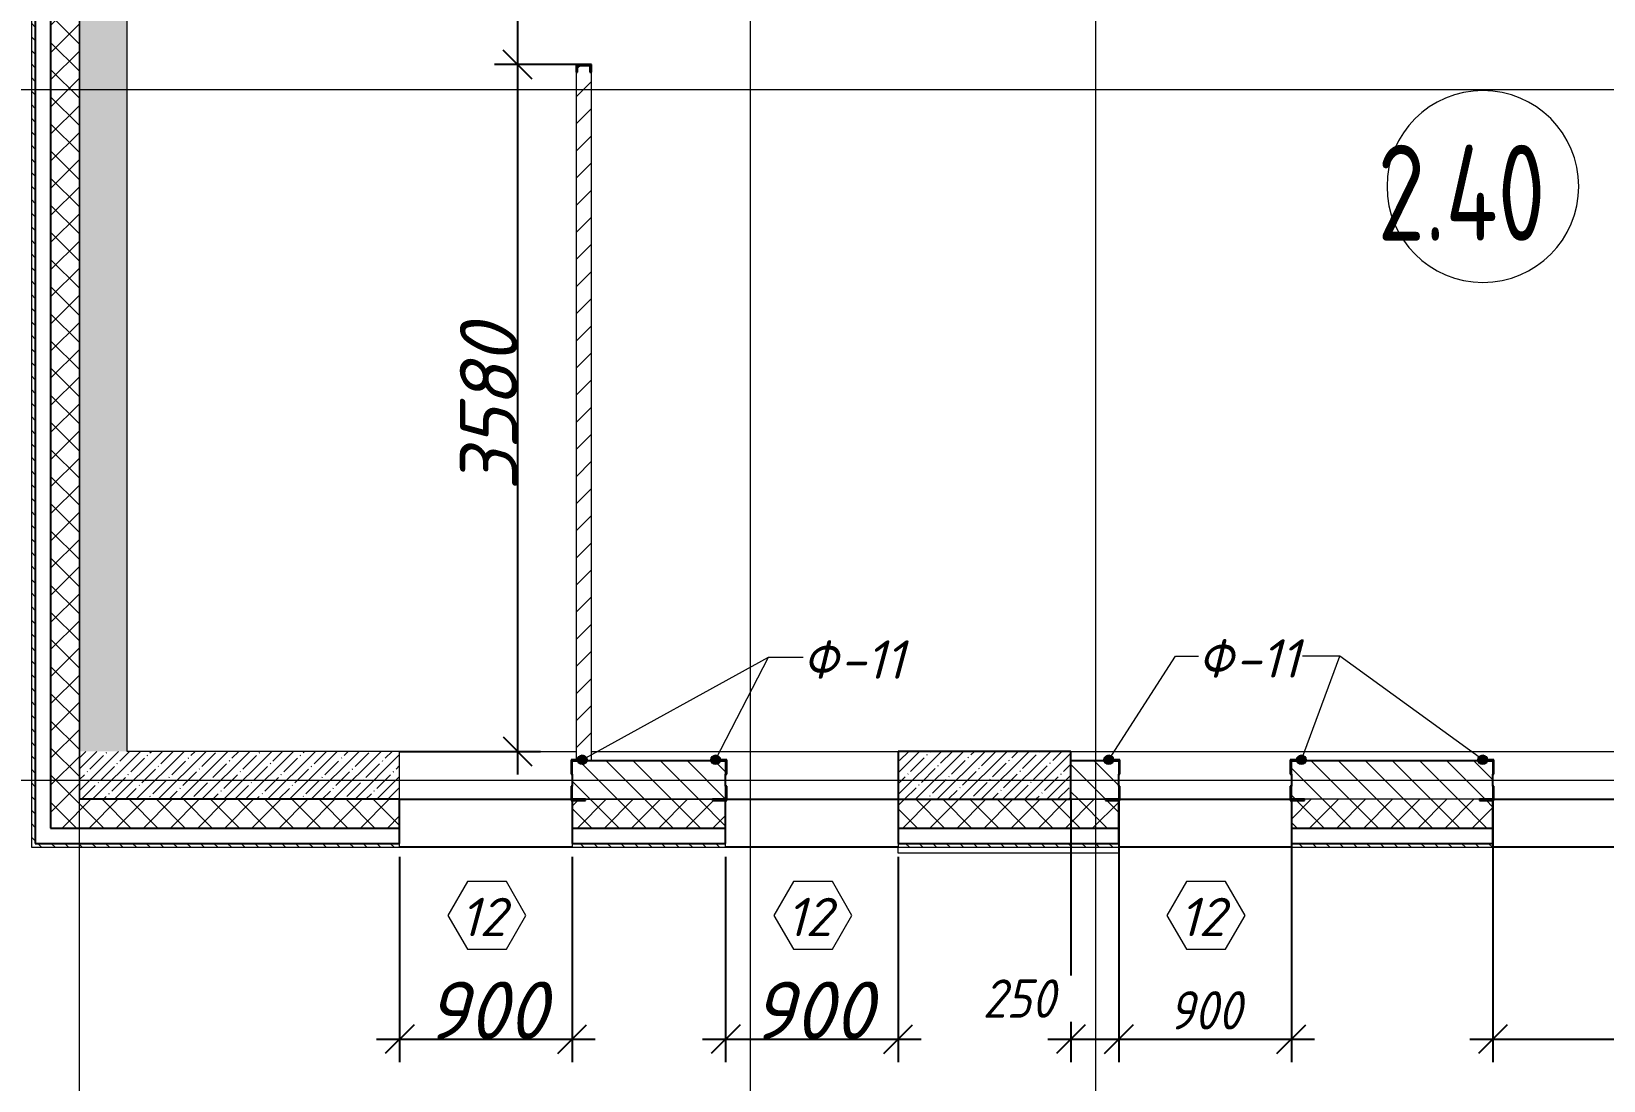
# Model space of a CAD drawing. Header units: millimetres. Extents: x 12986 to 523328, y -9759 to 30092.
# Drawn here: x 328207 to 336405, y -4332 to 1137 of the extents above; entities that cross this region are included whole.
import ezdxf

# ---------------------------------------------------------------- set-up
doc = ezdxf.new("R2010")
doc.units = ezdxf.units.MM
for name, color, linetype, lineweight in [('A-ANNO-DIMS', 7, 'Continuous', 9), ('A-AREA-IDEN', 7, 'Continuous', 9), ('A-GENM-1', 7, 'Continuous', 25), ('A-GENM-IDEN', 7, 'Continuous', 9), ('A-GLAZ-IDEN', 7, 'Continuous', 9), ('A-WALL', 7, 'Continuous', 5), ('A-WALL-1', 7, 'Continuous', 25), ('A-WALL-FNSH-1', 7, 'Continuous', 9), ('A-WALL-PATT-1', 7, 'Continuous', 5), ('A-WALL-PATT-3', 250, 'Continuous', 5), ('I-WALL', 7, 'Continuous', 5), ('S-COLS', 7, 'Continuous', 9), ('S-COLS-1', 7, 'Continuous', 5), ('S-COLS-2', 7, 'Continuous', 25), ('Оси-1', 7, 'Continuous', 20)]:
    doc.layers.add(name, color=color, linetype=linetype, lineweight=lineweight)
for name, color, linetype, lineweight, true_color in [('A-WALL-2', 7, 'Continuous', 13, 0x000000), ('A-WALL-3', 7, 'Continuous', 5, 0x000000), ('A-WALL-4', 7, 'Continuous', 25, 0x000000), ('A-WALL-FNSH-3', 7, 'Continuous', 13, 0x008000), ('A-WALL-PATT-2', 7, 'Continuous', 5, 0xce0000), ('I-WALL-1', 7, 'Continuous', 5, 0x800000)]:
    doc.layers.add(name, color=color, linetype=linetype, lineweight=lineweight, true_color=true_color)
doc.styles.add('ISOCPEUR_I_2', font='isocpeui.ttf', dxfattribs={"height": 300})
doc.styles.add('ISOCPEUR_I_3', font='isocpeui.ttf', dxfattribs={"width": 0.9, "height": 200})
doc.styles.add('СПДС', font='ГОСТ тип А.ttf', dxfattribs={"width": 0.9})
doc.dimstyles.new('ISO-2_0_0_9К_СРЕДНИЙ_2', dxfattribs={"dimscale": 304.8, "dimtxt": 199.196235, "dimasz": 0.492126, "dimexe": 0.393701, "dimexo": 0, "dimgap": 0, "dimtad": 1, "dimdec": 0, "dimzin": 0, "dimdsep": 46, "dimtxsty": 'ISOCPEUR_I_2', "dimblk1": 'OBLIQUE', "dimblk2": 'OBLIQUE', "dimsah": 1, "dimcen": 0.09, "dimdle": 0.393701, "dimazin": 0, "dimtfac": 1, "dimtdec": 4, "dimtix": 1, "dimtmove": 0, "dimatfit": 3, "dimfxl": 1, "dimtvp": 1, "dimtolj": 1, "dimtzin": 0, "dimarcsym": 2})
doc.dimstyles.new('ISO-2_0_0_9К_СРЕДНИЙ_ФОН_1', dxfattribs={"dimscale": 304.8, "dimtxt": 199.196235, "dimasz": 0.492126, "dimexe": 0.393701, "dimexo": 0, "dimgap": 0.164042, "dimtad": 1, "dimdec": 0, "dimdsep": 46, "dimtxsty": 'ISOCPEUR_I_3', "dimblk1": 'OBLIQUE', "dimblk2": 'OBLIQUE', "dimsah": 1, "dimcen": 0.09, "dimdle": 0.393701, "dimazin": 0, "dimtfac": 1, "dimtdec": 4, "dimtix": 1, "dimtmove": 0, "dimatfit": 3, "dimfxl": 1, "dimtvp": 1, "dimtfill": 1, "dimtolj": 1, "dimtzin": 0, "dimarcsym": 2})
doc.dimstyles.new('ISO-2_0_0_9К_СРЕДНИЙ_ФОН_2', dxfattribs={"dimscale": 304.8, "dimtxt": 199.196235, "dimasz": 0.492126, "dimexe": 0.393701, "dimexo": 0, "dimgap": 0.164042, "dimtad": 1, "dimdec": 0, "dimdsep": 46, "dimtxsty": 'ISOCPEUR_I_3', "dimblk1": 'OBLIQUE', "dimblk2": 'OBLIQUE', "dimsah": 1, "dimcen": 0.09, "dimdle": 0.393701, "dimazin": 0, "dimtfac": 1, "dimtdec": 4, "dimtix": 1, "dimtmove": 2, "dimatfit": 3, "dimfxl": 1, "dimtvp": 1, "dimtfill": 1, "dimtolj": 1, "dimtzin": 0, "dimarcsym": 2})
pattern_1 = [(135, (239096.85, -2765.933), (-35.35534, -35.35534), [])]
pattern_2 = [(45, (239096.85, -2765.93), (-70.71068, 70.71068), []), (135, (239096.85, -2765.93), (-70.71068, -70.71068), [])]
pattern_3 = [(45, (239096.85, -2765.93), (-57.024626, 57.024626), []), (45, (239153.876, -2765.93), (-57.024626, 57.024626), [100.806, -20.161, 3.353, -16.808])]

# ---------------------------------------------------------------- blocks, each defined once
blk = doc.blocks.new('Колонна_Несущая_Прямоугольное сечение - 250х900-V26-АР1_1_Кладочный план 2 этажа')
at = {"layer": 'S-COLS-1'}
h = blk.add_hatch(dxfattribs=at)
h.set_pattern_fill('FP_38', color=256, style=0, pattern_type=2)
h.set_pattern_definition([(45, (-94080, -25), (-57.024626, 57.024626), []), (45, (-94022.975, -25), (-57.024626, 57.024626), [100.806, -20.161, 3.353, -16.808])])
h.paths.add_polyline_path([(-450, -125), (450, -125), (450, 125), (-450, 125), (-450, 85.9)], flags=0)
at = {"layer": 'S-COLS-2'}
for p, q in [((450, 125), (-450, 125)), ((-450, 125), (-450, -125)), ((450, -125), (450, 125)), ((-450, -125), (450, -125))]:
    blk.add_line(p, q, dxfattribs=at)
blk = doc.blocks.new('Фахверк_СКБ_Уголок - Ф-11_200х2500 h-28441216-АР1_1_Кладочный план 2 этажа')
at = {"layer": 'A-GENM-1'}
for p, q in [((200, 156), (125, 156)), ((125, 156), (125, 81)), ((131, 81), (131, 150)), ((131, 150), (200, 150)), ((200, 150), (200, 156)), ((125, 81), (131, 81)), ((131, 19), (125, 19)), ((125, 19), (125, -56)), ((131, -50), (131, 19)), ((125, -56), (200, -56)), ((200, -50), (131, -50)), ((200, -56), (200, -50))]:
    blk.add_line(p, q, dxfattribs=at)
blk = doc.blocks.new('Фахверк_СКБ_Швеллер - Ф-23_80х3980 h-28556397-АР1_1_Кладочный план 2 этажа')
at = {"layer": 'A-GENM-1'}
for p, q in [((165, 40), (125, 40)), ((125, 40), (125, -40)), ((129.5, 32.6), (165, 32.6)), ((129.5, -32.6), (129.5, 32.6)), ((165, 32.6), (165, 40)), ((125, -40), (165, -40)), ((165, -32.6), (129.5, -32.6)), ((165, -40), (165, -32.6))]:
    blk.add_line(p, q, dxfattribs=at)
blk = doc.blocks.new('_Oblique')
at = {"color": 0, "linetype": 'ByBlock', "lineweight": -2}
blk.add_line((-0.5, -0.5), (0.5, 0.5), dxfattribs=at)
blk = doc.blocks.new('*D2016')
at = {"layer": 'A-ANNO-DIMS', "color": 0, "lineweight": -2, "transparency": 16777216}
for p, q in [((330741.3, 2534.1), (330741.3, 844.1)), ((331044.8, 2414.1), (330621.3, 2414.1)), ((331044.8, 964.1), (330621.3, 964.1))]:
    blk.add_line(p, q, dxfattribs=at)
at = {"layer": 'Defpoints', "color": 0, "transparency": 16777216}
for p in [(331044.8, 2414.1), (330741.3, 964.1), (331044.8, 964.1)]:
    blk.add_point(p, dxfattribs=at)
at = {"layer": 'A-ANNO-DIMS', "color": 0, "lineweight": -2, "transparency": 16777216, "xscale": 150, "yscale": 150, "zscale": 150}
for p, rotation in [((330741.3, 2414.1), 90), ((330741.3, 964.1), 270)]:
    blk.add_blockref('_Oblique', p, dxfattribs=dict(at, rotation=rotation))
at = {"layer": 'A-ANNO-DIMS', "color": 0, "transparency": 16777216, "insert": (330591.3, 1689.1), "char_height": 300, "width": 579.201, "attachment_point": 5, "rotation": 90, "style": 'ISOCPEUR_I_2'}
blk.add_mtext('\\A1;1450', dxfattribs=at)
blk = doc.blocks.new('*D2017')
at = {"layer": 'A-ANNO-DIMS', "color": 0, "lineweight": -2, "transparency": 16777216}
for p, q in [((330741.3, 1084.1), (330741.3, -2735.9)), ((331044.8, 964.1), (330621.3, 964.1)), ((330126.9, -2615.9), (330861.3, -2615.9))]:
    blk.add_line(p, q, dxfattribs=at)
at = {"layer": 'Defpoints', "color": 0, "transparency": 16777216}
for p in [(331044.8, 964.1), (330126.9, -2615.9), (330741.3, -2615.9)]:
    blk.add_point(p, dxfattribs=at)
at = {"layer": 'A-ANNO-DIMS', "color": 0, "lineweight": -2, "transparency": 16777216, "xscale": 150, "yscale": 150, "zscale": 150}
for p, rotation in [((330741.3, 964.1), 90), ((330741.3, -2615.9), 270)]:
    blk.add_blockref('_Oblique', p, dxfattribs=dict(at, rotation=rotation))
at = {"layer": 'A-ANNO-DIMS', "color": 0, "transparency": 16777216, "insert": (330591.3, -825.9), "char_height": 300, "width": 606.782, "attachment_point": 5, "rotation": 90, "style": 'ISOCPEUR_I_2'}
blk.add_mtext('\\A1;3580', dxfattribs=at)
blk = doc.blocks.new('*D2305')
at = {"layer": 'A-ANNO-DIMS', "color": 0, "lineweight": -2, "transparency": 16777216}
for p, q in [((330126.9, -3165.9), (330126.9, -4235.9)), ((331026.9, -3165.9), (331026.9, -4235.9)), ((330006.9, -4115.9), (331146.9, -4115.9))]:
    blk.add_line(p, q, dxfattribs=at)
at = {"layer": 'Defpoints', "color": 0, "transparency": 16777216}
for p in [(330126.9, -3165.9), (331026.9, -3165.9), (331026.9, -4115.9)]:
    blk.add_point(p, dxfattribs=at)
at = {"layer": 'A-ANNO-DIMS', "color": 0, "lineweight": -2, "transparency": 16777216, "xscale": 150, "yscale": 150, "zscale": 150, "rotation": 180}
blk.add_blockref('_Oblique', (330126.9, -4115.9), dxfattribs=at)
at = {"layer": 'A-ANNO-DIMS', "color": 0, "lineweight": -2, "transparency": 16777216, "xscale": 150, "yscale": 150, "zscale": 150}
blk.add_blockref('_Oblique', (331026.9, -4115.9), dxfattribs=at)
at = {"layer": 'A-ANNO-DIMS', "color": 0, "transparency": 16777216, "insert": (330576.9, -3965.9), "char_height": 300, "width": 455.087, "attachment_point": 5, "style": 'ISOCPEUR_I_2'}
blk.add_mtext('\\A1;900', dxfattribs=at)
blk = doc.blocks.new('*D2306')
at = {"layer": 'A-ANNO-DIMS', "color": 0, "lineweight": -2, "transparency": 16777216}
for p, q in [((331826.9, -3165.9), (331826.9, -4235.9)), ((332726.9, -3165.9), (332726.9, -4235.9)), ((331706.9, -4115.9), (332846.9, -4115.9))]:
    blk.add_line(p, q, dxfattribs=at)
at = {"layer": 'Defpoints', "color": 0, "transparency": 16777216}
for p in [(331826.9, -3165.9), (332726.9, -3165.9), (332726.9, -4115.9)]:
    blk.add_point(p, dxfattribs=at)
at = {"layer": 'A-ANNO-DIMS', "color": 0, "lineweight": -2, "transparency": 16777216, "xscale": 150, "yscale": 150, "zscale": 150, "rotation": 180}
blk.add_blockref('_Oblique', (331826.9, -4115.9), dxfattribs=at)
at = {"layer": 'A-ANNO-DIMS', "color": 0, "lineweight": -2, "transparency": 16777216, "xscale": 150, "yscale": 150, "zscale": 150}
blk.add_blockref('_Oblique', (332726.9, -4115.9), dxfattribs=at)
at = {"layer": 'A-ANNO-DIMS', "color": 0, "transparency": 16777216, "insert": (332276.9, -3965.9), "char_height": 300, "width": 455.087, "attachment_point": 5, "style": 'ISOCPEUR_I_2'}
blk.add_mtext('\\A1;900', dxfattribs=at)
blk = doc.blocks.new('*D2307')
at = {"layer": 'A-ANNO-DIMS', "color": 0, "lineweight": -2, "transparency": 16777216}
for p, q in [((333626.9, -2865.9), (333626.9, -4235.9)), ((333876.9, -2865.9), (333876.9, -4235.9)), ((333506.9, -4115.9), (333996.9, -4115.9))]:
    blk.add_line(p, q, dxfattribs=at)
at = {"layer": 'Defpoints', "color": 0, "transparency": 16777216}
for p in [(333626.9, -2865.9), (333876.9, -2865.9), (333876.9, -4115.9)]:
    blk.add_point(p, dxfattribs=at)
at = {"layer": 'A-ANNO-DIMS', "color": 0, "lineweight": -2, "transparency": 16777216, "xscale": 150, "yscale": 150, "zscale": 150}
blk.add_blockref('_Oblique', (333876.9, -4115.9), dxfattribs=at)
at = {"layer": 'A-ANNO-DIMS', "color": 0, "transparency": 16777216, "insert": (333167, -3804.6), "char_height": 200, "width": 455.087, "attachment_point": 1, "line_spacing_factor": 1.149209, "style": 'ISOCPEUR_I_3', "bg_fill": 3, "box_fill_scale": 1.1, "bg_fill_color": 256, "bg_fill_true_color": 13158600, "bg_fill_transparency": 0}
blk.add_mtext('\\A1;250', dxfattribs=at)
at = {"layer": 'A-ANNO-DIMS', "color": 0, "lineweight": -2, "transparency": 16777216, "xscale": 150, "yscale": 150, "zscale": 150, "rotation": 180}
blk.add_blockref('_Oblique', (333626.9, -4115.9), dxfattribs=at)
blk = doc.blocks.new('*D2308')
at = {"layer": 'A-ANNO-DIMS', "color": 0, "lineweight": -2, "transparency": 16777216}
for p, q in [((333876.9, -2865.9), (333876.9, -4235.9)), ((334776.9, -2865.9), (334776.9, -4235.9)), ((333756.9, -4115.9), (334896.9, -4115.9))]:
    blk.add_line(p, q, dxfattribs=at)
at = {"layer": 'Defpoints', "color": 0, "transparency": 16777216}
for p in [(333876.9, -2865.9), (334776.9, -2865.9), (334776.9, -4115.9)]:
    blk.add_point(p, dxfattribs=at)
at = {"layer": 'A-ANNO-DIMS', "color": 0, "lineweight": -2, "transparency": 16777216, "xscale": 150, "yscale": 150, "zscale": 150, "rotation": 180}
blk.add_blockref('_Oblique', (333876.9, -4115.9), dxfattribs=at)
at = {"layer": 'A-ANNO-DIMS', "color": 0, "lineweight": -2, "transparency": 16777216, "xscale": 150, "yscale": 150, "zscale": 150}
blk.add_blockref('_Oblique', (334776.9, -4115.9), dxfattribs=at)
at = {"layer": 'A-ANNO-DIMS', "color": 0, "transparency": 16777216, "insert": (334326.9, -3965.9), "char_height": 200, "width": 455.087, "attachment_point": 5, "style": 'ISOCPEUR_I_3', "bg_fill": 3, "box_fill_scale": 1.1, "bg_fill_color": 256, "bg_fill_true_color": 13158600, "bg_fill_transparency": 0}
blk.add_mtext('\\A1;900', dxfattribs=at)
blk = doc.blocks.new('*D2309')
at = {"layer": 'A-ANNO-DIMS', "color": 0, "lineweight": -2, "transparency": 16777216}
for p, q in [((335826.9, -2865.9), (335826.9, -4235.9)), ((338126.9, -2865.9), (338126.9, -4235.9)), ((335706.9, -4115.9), (338246.9, -4115.9))]:
    blk.add_line(p, q, dxfattribs=at)
at = {"layer": 'Defpoints', "color": 0, "transparency": 16777216}
for p in [(335826.9, -2865.9), (338126.9, -2865.9), (338126.9, -4115.9)]:
    blk.add_point(p, dxfattribs=at)
at = {"layer": 'A-ANNO-DIMS', "color": 0, "lineweight": -2, "transparency": 16777216, "xscale": 150, "yscale": 150, "zscale": 150, "rotation": 180}
blk.add_blockref('_Oblique', (335826.9, -4115.9), dxfattribs=at)
at = {"layer": 'A-ANNO-DIMS', "color": 0, "lineweight": -2, "transparency": 16777216, "xscale": 150, "yscale": 150, "zscale": 150}
blk.add_blockref('_Oblique', (338126.9, -4115.9), dxfattribs=at)
at = {"layer": 'A-ANNO-DIMS', "color": 0, "transparency": 16777216, "insert": (336976.9, -3965.9), "char_height": 300, "width": 606.782, "attachment_point": 5, "style": 'ISOCPEUR_I_2'}
blk.add_mtext('\\A1;2300', dxfattribs=at)
blk = doc.blocks.new('AAR_СКБ_Марка_Окна_Перемычка и проем - Марка проема-25443838-АР1_1_Кладочный план 2 этажа')
at = {"layer": 'A-GLAZ-IDEN'}
for p, q in [((-0.968, -0.984), (-1.986, -2.747)), ((1.067, -0.984), (-0.968, -0.984)), ((2.085, -2.747), (1.067, -0.984)), ((-1.986, -2.747), (-0.968, -4.509)), ((1.067, -4.509), (2.085, -2.747)), ((-0.968, -4.509), (1.067, -4.509))]:
    blk.add_line(p, q, dxfattribs=at)
blk = doc.blocks.new('Марка_Помещения - Номер-25198446-Объем проектирования 2 этажа')
at = {"layer": 'A-AREA-IDEN'}
for start, end in [(360, 180), (180, 360)]:
    blk.add_arc((0, 0), 2.5, start, end, dxfattribs=at)

msp = doc.modelspace()

# ---------------------------------------------------------------- hatches: boundary and pattern name
at = {"layer": 'A-GENM-IDEN'}
h = msp.add_hatch(color=256, dxfattribs=at)
edge = h.paths.add_edge_path(flags=0)
edge.add_arc((331079.18416, -2659.93269), 25, 0, 360)
h = msp.add_hatch(color=256, dxfattribs=at)
edge = h.paths.add_edge_path(flags=0)
edge.add_arc((331774.51753, -2659.93269), 25, 0, 360)
h = msp.add_hatch(color=256, dxfattribs=at)
edge = h.paths.add_edge_path(flags=0)
edge.add_arc((333824.51751, -2659.93269), 25, 0, 360)
h = msp.add_hatch(color=256, dxfattribs=at)
edge = h.paths.add_edge_path(flags=0)
edge.add_arc((334829.18415, -2659.93269), 25, 0, 360)
h = msp.add_hatch(color=256, dxfattribs=at)
edge = h.paths.add_edge_path(flags=0)
edge.add_arc((335774.51751, -2659.93269), 25, 0, 360)
at = {"layer": 'A-WALL-PATT-1'}
h = msp.add_hatch(dxfattribs=at)
h.set_pattern_fill('FP_11', color=256, style=0, pattern_type=2)
h.set_pattern_definition(pattern_2)
h.paths.add_polyline_path([(328456.85081, -2865.93269), (328456.85081, 7614.06731), (328306.85081, 7614.06731), (328306.85081, -2865.93269)], flags=0)
h = msp.add_hatch(dxfattribs=at)
h.set_pattern_fill('FP_23', color=256, style=0, pattern_type=2)
h.set_pattern_definition(pattern_1)
h.paths.add_polyline_path([(328206.85081, -3095.93269), (328226.85081, -3095.93269), (328226.85081, 7404.06731), (328206.85081, 7404.06731), (328206.85081, -3015.93269)], flags=0)
h = msp.add_hatch(dxfattribs=at)
h.set_pattern_fill('FP_7', color=256, style=0, pattern_type=2)
h.set_pattern_definition(pattern_3)
h.paths.add_polyline_path([(328706.85081, -2615.9327), (328706.85081, 4934.06725), (328456.85081, 4934.06725), (328456.85081, -2615.9327)], flags=0)
h = msp.add_hatch(dxfattribs=at)
h.set_pattern_fill('FP_7', color=256, style=0, pattern_type=2)
h.set_pattern_definition(pattern_3)
h.paths.add_polyline_path([(329400.91331, -2865.9327), (330126.85086, -2865.9327), (330126.85086, -2615.9327), (328456.85081, -2615.9327), (328456.85081, -2865.9327)], flags=0)
h = msp.add_hatch(dxfattribs=at)
h.set_pattern_fill('FP_11', color=256, style=0, pattern_type=2)
h.set_pattern_definition(pattern_2)
h.paths.add_polyline_path([(363110.75706, -3015.93269), (364176.85081, -3015.93269), (364176.85081, -2865.93269), (362826.85085, -2865.93269), (362826.85085, -3015.93269)], flags=0)
h.paths.add_polyline_path([(354713.80738, -3015.93269), (354726.85083, -3015.93269), (354726.32912, -2871.93269), (354657.85086, -2871.93269), (354657.85086, -2865.93269), (353745.85081, -2865.93269), (353745.85081, -2871.93269), (353676.85081, -2871.93269), (353676.85081, -3015.93269), (354657.85086, -3015.93269)], flags=0)
h.paths.add_polyline_path([(358357.85084, -3015.93269), (358426.85081, -3015.93269), (358426.3291, -2871.93269), (358357.85084, -2871.93269), (358357.85084, -2865.93269), (357026.85083, -2865.93269), (357026.85083, -3015.93269)], flags=0)
h.paths.add_polyline_path([(359326.85081, -3015.93269), (360226.85084, -3015.93269), (360226.85084, -2865.93269), (359326.85081, -2865.93269)], flags=0)
h.paths.add_polyline_path([(361126.85084, -3015.93269), (361926.85085, -3015.93269), (361926.32914, -2871.93269), (361857.85088, -2871.93269), (361857.85088, -2865.93269), (361195.85084, -2865.93269), (361195.85084, -2871.93269), (361126.85084, -2871.93269)], flags=0)
h.paths.add_polyline_path([(347126.85081, -3015.93269), (347126.85081, -2865.93269), (346226.85081, -2865.93269), (346226.85081, -3015.93269)], flags=0)
h.paths.add_polyline_path([(342876.85078, -3015.93269), (343926.85081, -3015.93269), (343926.3291, -2871.93269), (343857.85084, -2871.93269), (343857.85084, -2865.93269), (342945.85078, -2865.93269), (342945.85078, -2871.93269), (342876.85078, -2871.93269)], flags=0)
h.paths.add_polyline_path([(349257.85078, -3015.93269), (349326.85075, -3015.93269), (349326.32904, -2871.93269), (349257.85078, -2871.93269), (349257.85078, -2865.93269), (348095.85081, -2865.93269), (348095.85081, -2871.93269), (348026.85081, -2871.93269), (348026.85081, -3015.93269), (348095.85081, -3015.93269)], flags=0)
h.paths.add_polyline_path([(341976.85078, -3015.93269), (341976.32907, -2871.93269), (341907.85081, -2871.93269), (341907.85081, -2865.9327), (339995.85085, -2865.9327), (339995.85085, -2871.93269), (339926.85085, -2871.93269), (339926.85085, -3015.93269), (341659.03831, -3015.93269)], flags=0)
h.paths.add_polyline_path([(351626.85075, -3015.93269), (352776.85081, -3015.93269), (352776.3291, -2871.93269), (352707.85084, -2871.93269), (352707.85084, -2865.93269), (351626.85075, -2865.93269)], flags=0)
h.paths.add_polyline_path([(339026.85081, -3015.93269), (339026.85081, -2865.93269), (338126.85081, -2865.9327), (338126.85081, -3015.93269), (338594.50706, -3015.93269)], flags=0)
h.paths.add_polyline_path([(328306.85081, -3015.93269), (330126.85083, -3015.93269), (330126.85083, -2865.93269), (328306.85081, -2865.93269)], flags=0)
h.paths.add_polyline_path([(331826.85083, -3015.93269), (331826.32912, -2871.93269), (331757.85086, -2871.93269), (331757.85086, -2865.93269), (331095.85083, -2865.93269), (331095.85083, -2871.93269), (331026.85083, -2871.93269), (331026.85083, -3015.93269), (331095.85083, -3015.93269)], flags=0)
h.paths.add_polyline_path([(335826.85081, -3015.93269), (335826.3291, -2871.93269), (335757.85084, -2871.93269), (335757.85084, -2865.93269), (334845.85081, -2865.93269), (334845.85081, -2871.93269), (334776.85081, -2871.93269), (334776.85081, -3015.93269), (335813.80736, -3015.93269)], flags=0)
h.paths.add_polyline_path([(332726.85083, -3015.93269), (333876.85081, -3015.93269), (333876.3291, -2871.93269), (333807.85084, -2871.93269), (333807.85084, -2865.93269), (332726.85087, -2865.9327)], flags=0)
h = msp.add_hatch(dxfattribs=at)
h.set_pattern_fill('FP_23', color=256, style=0, pattern_type=2)
h.set_pattern_definition(pattern_1)
h.paths.add_polyline_path([(364406.85081, -3115.93269), (364406.85081, -3095.93269), (362826.85085, -3095.93269), (362826.85085, -3115.93269), (364326.85081, -3115.93269)], flags=0)
h.paths.add_polyline_path([(352776.85081, -3115.93269), (352776.85081, -3095.93269), (351626.85075, -3095.93269), (351626.85075, -3115.93269), (352384.89769, -3115.93269)], flags=0)
h.paths.add_polyline_path([(353676.85081, -3115.93269), (354726.85083, -3115.93269), (354726.85083, -3095.93269), (353676.85081, -3095.93269)], flags=0)
h.paths.add_polyline_path([(357026.85083, -3115.93269), (358426.85081, -3115.93269), (358426.85081, -3095.93269), (357026.85083, -3095.93269)], flags=0)
h.paths.add_polyline_path([(361578.49144, -3115.93269), (361926.85085, -3115.93269), (361926.85085, -3095.93269), (361126.85084, -3095.93269), (361126.85084, -3115.93269)], flags=0)
h.paths.add_polyline_path([(359326.85081, -3115.93269), (360226.85084, -3115.93269), (360226.85084, -3095.93269), (359326.85081, -3095.93269)], flags=0)
h.paths.add_polyline_path([(339926.85085, -3115.93269), (341976.85078, -3115.93269), (341976.85078, -3095.93269), (339926.85085, -3095.93269)], flags=0)
h.paths.add_polyline_path([(339026.85085, -3115.93269), (339026.85085, -3095.93269), (338126.85081, -3095.93269), (338126.85081, -3115.93269), (338594.50706, -3115.93269)], flags=0)
h.paths.add_polyline_path([(335826.85081, -3115.93269), (335826.85081, -3095.93269), (334776.85081, -3095.93269), (334776.85081, -3115.93269), (335529.97581, -3115.93269)], flags=0)
h.paths.add_polyline_path([(332726.85083, -3115.93269), (333876.85081, -3115.93269), (333876.85081, -3095.93269), (332726.85083, -3095.93269)], flags=0)
h.paths.add_polyline_path([(342876.85078, -3115.93269), (343926.85081, -3115.93269), (343926.85081, -3095.93269), (342876.85078, -3095.93269)], flags=0)
h.paths.add_polyline_path([(331026.85083, -3115.93269), (331826.85083, -3115.93269), (331826.85083, -3095.93269), (331026.85083, -3095.93269)], flags=0)
h.paths.add_polyline_path([(330126.85083, -3115.93269), (330126.85083, -3095.93269), (328206.85081, -3095.93269), (328206.85081, -3115.93269), (329400.91331, -3115.93269)], flags=0)
h.paths.add_polyline_path([(347126.85081, -3115.93269), (347126.85081, -3095.93269), (346226.85081, -3095.93269), (346226.85081, -3115.93269)], flags=0)
h.paths.add_polyline_path([(348026.85081, -3115.93269), (349326.85075, -3115.93269), (349326.85075, -3095.93269), (348026.85081, -3095.93269)], flags=0)
at = {"layer": 'A-WALL-PATT-2'}
h = msp.add_hatch(dxfattribs=at)
h.set_pattern_fill('FP_22', color=256, style=0, pattern_type=2)
h.set_pattern_definition([(135, (239096.85, -2765.93), (-70.71068, -70.71068), [])])
h.paths.add_polyline_path([(361926.85085, -2865.93269), (361926.85085, -2665.93269), (361126.85084, -2665.93269), (361126.85084, -2865.93269), (361857.85088, -2865.93269)], flags=0)
h.paths.add_polyline_path([(354657.85086, -2865.93269), (354726.85083, -2865.93269), (354726.85083, -2665.93269), (353676.85081, -2665.93269), (353676.85081, -2865.93269), (353917.16331, -2865.93269)], flags=0)
h.paths.add_polyline_path([(343926.85081, -2865.93269), (343926.85081, -2665.93269), (342876.85078, -2665.93269), (342876.85078, -2865.93269), (343857.85084, -2865.93269)], flags=0)
h.paths.add_polyline_path([(349126.85078, -2865.93269), (349326.85075, -2865.93269), (349326.85075, -2665.93269), (348026.85081, -2665.93269), (348026.85081, -2865.93269), (348095.85081, -2865.93269)], flags=0)
h.paths.add_polyline_path([(358426.85081, -2865.93269), (358426.85081, -2665.93272), (357926.85086, -2665.93269), (357926.85086, -2865.93269), (358357.85084, -2865.93269)], flags=0)
h.paths.add_polyline_path([(352707.85084, -2865.93269), (352776.85081, -2865.93269), (352776.85081, -2665.93269), (352526.85079, -2665.93269), (352526.85079, -2865.93269)], flags=0)
h.paths.add_polyline_path([(333626.85083, -2865.93269), (333876.85081, -2865.93269), (333876.85081, -2665.93269), (333626.85083, -2665.93269), (333626.85083, -2822.45443)], flags=0)
h.paths.add_polyline_path([(331026.85083, -2865.93269), (331826.85083, -2865.93269), (331826.85083, -2665.93269), (331026.85083, -2665.93269), (331026.85083, -2796.93269)], flags=0)
h.paths.add_polyline_path([(334776.85081, -2865.93269), (335826.85081, -2865.93269), (335826.85081, -2665.93269), (334776.85081, -2665.93269), (334776.85081, -2796.93269)], flags=0)
h.paths.add_polyline_path([(340126.85085, -2865.93269), (340826.85086, -2865.93269), (340826.85086, -2665.93269), (339926.85085, -2665.93269), (339926.85085, -2865.93269), (339995.85085, -2865.93269)], flags=0)
h.paths.add_polyline_path([(341726.85086, -2865.93269), (341976.85078, -2865.93269), (341976.85078, -2665.93272), (341726.85086, -2665.93269)], flags=0)
at = {"layer": 'A-WALL-PATT-3'}
h = msp.add_hatch(dxfattribs=at)
h.set_pattern_fill('FP_24', color=256, style=0, pattern_type=2)
h.set_pattern_definition([(45, (239096.85, -2765.93), (-70.71068, 70.71068), [])])
h.paths.add_polyline_path([(331126.85081, -2665.93269), (331126.85081, 924.06732), (331119.45081, 924.06732), (331119.45081, 959.56732), (331054.25081, 959.56732), (331054.25081, 924.06732), (331046.85081, 924.06732), (331046.85081, -2659.93269), (331095.85083, -2659.93269), (331095.85083, -2665.93269)], flags=0)
h.paths.add_polyline_path([(331119.45081, 2418.56732), (331119.45081, 2454.06732), (331126.85081, 2454.06732), (331126.85081, 6634.06731), (331046.85081, 6634.06731), (331046.85081, 2454.06732), (331054.25081, 2454.06732), (331054.25081, 2418.56732)], flags=0)

# ---------------------------------------------------------------- linework, layer by layer
at = {"layer": 'A-GENM-IDEN'}
for p, q in [((331079.18416, -2659.93269), (332050.70712, -2125.18118)), ((331774.51753, -2659.93269), (332050.70712, -2125.18118)), ((332050.70712, -2125.18118), (332231.12944, -2125.18118)), ((332050.70712, -2125.18118), (332231.12944, -2125.18118)), ((333824.51751, -2659.93269), (334172.22727, -2119.48795)), ((334172.22727, -2119.48795), (334292.20762, -2119.48795)), ((334829.18415, -2659.93269), (335028.93747, -2119.48795)), ((335028.93747, -2119.48795), (334834.4421, -2119.48795)), ((335028.93747, -2119.48795), (334834.4421, -2119.48795)), ((335774.51751, -2659.93269), (335028.93747, -2119.48795))]:
    msp.add_line(p, q, dxfattribs=at)
for centre in [(331079.18416, -2659.93269), (331774.51753, -2659.93269), (333824.51751, -2659.93269), (334829.18415, -2659.93269), (335774.51751, -2659.93269)]:
    msp.add_circle(centre, 25, dxfattribs=at)
at = {"layer": 'A-WALL'}
for p, q in [((331757.85086, -2865.93269), (331095.85083, -2865.93269)), ((333807.85084, -2865.93269), (333626.85083, -2865.93269)), ((335757.85084, -2865.93269), (334845.85081, -2865.93269))]:
    msp.add_line(p, q, dxfattribs=at)
at = {"layer": 'A-WALL-1'}
for p, q in [((331757.85086, -2665.93269), (331095.85083, -2665.93269)), ((333807.85084, -2665.93269), (333626.85083, -2665.93269)), ((335757.85084, -2665.93269), (334845.85081, -2665.93269)), ((331026.85083, -2734.93269), (331026.85083, -2796.93269)), ((331826.85083, -2796.93269), (331826.85083, -2734.93269)), ((333876.85081, -2796.93269), (333876.85081, -2734.93269)), ((334776.85081, -2734.93269), (334776.85081, -2796.93269)), ((335826.85081, -2796.93269), (335826.85081, -2734.93269))]:
    msp.add_line(p, q, dxfattribs=at)
at = {"layer": 'A-WALL-2'}
for p, q in [((331095.85083, -2865.93269), (331757.85086, -2865.93269)), ((333626.85083, -2865.93269), (333807.85084, -2865.93269))]:
    msp.add_line(p, q, dxfattribs=at)
at = {"layer": 'A-WALL-3'}
for p, q in [((328456.85081, 7834.06731), (328456.85081, -2865.9327)), ((328706.85081, -2615.9327), (328706.85081, 6634.06731)), ((330126.85086, -2615.9327), (328706.85081, -2615.9327)), ((330126.85086, -2865.9327), (330126.85086, -2615.9327)), ((328456.85081, -2865.9327), (330126.85086, -2865.9327))]:
    msp.add_line(p, q, dxfattribs=at)
at = {"layer": 'A-WALL-4'}
for p, q in [((328306.85081, 7484.06731), (328306.85081, -3015.93269)), ((328226.85081, 7404.06731), (328226.85081, -3095.93269)), ((330126.85083, -2865.93269), (328456.85081, -2865.93269)), ((330126.85083, -3095.93269), (330126.85083, -2865.93269)), ((330126.85086, -2865.93269), (331020.85083, -2865.93269)), ((331832.85086, -2865.93269), (332726.85083, -2865.93269)), ((332726.85083, -2865.9327), (332726.85083, -3095.93269)), ((333882.85084, -2865.93269), (334770.85081, -2865.93269)), ((335832.85084, -2865.93269), (338126.85081, -2865.93269)), ((331026.85083, -2871.93269), (331026.85083, -3095.93269)), ((331826.85083, -3095.93269), (331826.85083, -2871.93269)), ((333876.85081, -3095.93269), (333876.85081, -2871.93269)), ((334776.85081, -2871.93269), (334776.85081, -3095.93269)), ((335826.85081, -3095.93269), (335826.85081, -2871.93269)), ((328306.85081, -3015.93269), (330126.85083, -3015.93269)), ((331026.85083, -3015.93269), (331826.85083, -3015.93269)), ((332726.85083, -3015.93269), (333876.85081, -3015.93269)), ((334776.85081, -3015.93269), (335826.85081, -3015.93269)), ((328226.85081, -3095.93269), (330126.85083, -3095.93269)), ((331026.85083, -3095.93269), (331826.85083, -3095.93269)), ((332726.85083, -3095.93269), (333876.85081, -3095.93269)), ((334776.85081, -3095.93269), (335826.85081, -3095.93269)), ((331026.85083, -3115.93269), (330126.85083, -3115.93269)), ((332726.85083, -3115.93269), (331826.85083, -3115.93269)), ((334776.85081, -3115.93269), (333876.85081, -3115.93269)), ((338126.85081, -3115.93269), (335826.85081, -3115.93269))]:
    msp.add_line(p, q, dxfattribs=at)
at = {"layer": 'A-WALL-FNSH-1'}
for p, q in [((328206.85081, 7628.06731), (328206.85081, -3115.93269)), ((330126.85083, -3115.93269), (330126.85083, -3095.93269)), ((331026.85083, -3095.93269), (331026.85083, -3115.93269)), ((331826.85083, -3115.93269), (331826.85083, -3095.93269)), ((332726.85083, -3095.93269), (332726.85083, -3115.93269)), ((333876.85081, -3115.93269), (333876.85081, -3095.93269)), ((334776.85081, -3095.93269), (334776.85081, -3115.93269)), ((335826.85081, -3115.93269), (335826.85081, -3095.93269)), ((328206.85081, -3115.93269), (330126.85083, -3115.93269)), ((331026.85083, -3115.93269), (331826.85083, -3115.93269)), ((332726.85083, -3115.93269), (333876.85081, -3115.93269)), ((334776.85081, -3115.93269), (335826.85081, -3115.93269))]:
    msp.add_line(p, q, dxfattribs=at)
at = {"layer": 'A-WALL-FNSH-3'}
for p, q in [((331046.85081, 924.06732), (331046.85081, -2659.93269)), ((331126.85081, -2665.93269), (331126.85081, 924.06732))]:
    msp.add_line(p, q, dxfattribs=at)
at = {"layer": 'I-WALL'}
for p, q in [((330126.85086, -2615.93269), (331046.85081, -2615.93269)), ((331126.85081, -2615.93269), (332726.85083, -2615.93269)), ((333626.85083, -2615.93269), (338126.85081, -2615.93269)), ((332726.85083, -2865.93269), (332726.85083, -2865.93269))]:
    msp.add_line(p, q, dxfattribs=at)
at = {"layer": 'I-WALL-1'}
for p, q in [((332726.85083, -3145.93269), (332726.85083, -3115.93269)), ((333876.85081, -3145.93269), (332726.85083, -3145.93269)), ((333876.85081, -3145.93269), (333876.85081, -3115.93269))]:
    msp.add_line(p, q, dxfattribs=at)
at = {"layer": 'Оси-1'}
for p, q in [((328456.85078, -6915.9327), (328456.85078, 25871.01046)), ((331956.85078, -6915.9327), (331956.85078, 25871.01046)), ((333756.85078, -6915.9327), (333756.85078, 25871.01046)), ((234936.85079, 834.0673), (365048.47884, 834.0673)), ((234936.85079, -2765.9327), (365048.47884, -2765.9327))]:
    msp.add_line(p, q, dxfattribs=at)

# ---------------------------------------------------------------- block references
at = {"layer": 'A-AREA-IDEN', "xscale": 199.9999999999999, "yscale": 199.9999999999999, "zscale": 199.9999999999999}
msp.add_blockref('Марка_Помещения - Номер-25198446-Объем проектирования 2 этажа', (335775.59042, 328.59684), dxfattribs=at)
at = {"layer": 'A-GENM-1'}
for name, p, rotation in [('Фахверк_СКБ_Швеллер - Ф-23_80х3980 h-28556397-АР1_1_Кладочный план 2 этажа', (331086.85081, 1089.06732), 269.9999999999999), ('Фахверк_СКБ_Уголок - Ф-11_200х2500 h-28441216-АР1_1_Кладочный план 2 этажа', (331957.85086, -2715.93269), 180), ('Фахверк_СКБ_Уголок - Ф-11_200х2500 h-28441216-АР1_1_Кладочный план 2 этажа', (334007.85084, -2715.93269), 180), ('Фахверк_СКБ_Уголок - Ф-11_200х2500 h-28441216-АР1_1_Кладочный план 2 этажа', (335957.85084, -2715.93269), 180)]:
    msp.add_blockref(name, p, dxfattribs=dict(at, rotation=rotation))
for p in [(330895.85083, -2815.93269), (334645.85081, -2815.93269)]:
    msp.add_blockref('Фахверк_СКБ_Уголок - Ф-11_200х2500 h-28441216-АР1_1_Кладочный план 2 этажа', p, dxfattribs=at)
at = {"layer": 'A-GLAZ-IDEN', "xscale": 99.99999999999993, "yscale": 99.99999999999993, "zscale": 99.99999999999993}
for p in [(330576.85083, -3196.6059), (332276.85083, -3196.6059)]:
    msp.add_blockref('AAR_СКБ_Марка_Окна_Перемычка и проем - Марка проема-25443838-АР1_1_Кладочный план 2 этажа', p, dxfattribs=at)
at = {"layer": 'S-COLS'}
msp.add_blockref('Колонна_Несущая_Прямоугольное сечение - 250х900-V26-АР1_1_Кладочный план 2 этажа', (333176.85083, -2740.9327), dxfattribs=at)

# ---------------------------------------------------------------- texts
at = {"layer": 'A-AREA-IDEN', "insert": (335226.12412, 545.71545), "char_height": 500, "width": 1370.885625, "attachment_point": 1, "style": 'СПДС'}
msp.add_mtext('2.40', dxfattribs=at)
at = {"layer": 'A-GENM-IDEN', "char_height": 200, "attachment_point": 1, "style": 'ISOCPEUR_I_2'}
for s, insert, width in [('\\fISOCPEUR|b0|i1|c204|p34|;\\W.9;Ф', (332231.12944, -2037.5666), 230.886), ('\\fISOCPEUR|b0|i1|c204|p34|;\\W.9;Ф', (332231.12944, -2037.5666), 230.886), ('-11', (332421.62944, -2037.5666), 389.620125), ('-11', (332421.62944, -2037.5666), 389.620125), ('\\fISOCPEUR|b0|i1|c204|p34|;\\W.9;Ф', (334292.20762, -2031.87337), 230.886), ('\\fISOCPEUR|b0|i1|c204|p34|;\\W.9;Ф', (334292.20762, -2031.87337), 230.886), ('\\fISOCPEUR|b0|i1|c204|p34|;\\W.9;Ф', (334292.20762, -2031.87337), 230.886), ('-11', (334482.70762, -2031.87337), 389.620125), ('-11', (334482.70762, -2031.87337), 389.620125), ('-11', (334482.70762, -2031.87337), 389.620125)]:
    msp.add_mtext(s, dxfattribs=dict(at, insert=insert, width=width))
at = {"layer": 'A-GLAZ-IDEN', "char_height": 200, "width": 274.177125, "attachment_point": 1, "style": 'ISOCPEUR_I_2'}
for insert in [(330442.9523, -3379.24727), (332142.9523, -3379.24727)]:
    msp.add_mtext('12', dxfattribs=dict(at, insert=insert))

# ---------------------------------------------------------------- dimensions: what is measured, and where the dimension line sits
at = {"layer": 'A-ANNO-DIMS'}
for base, p1, p2, override, picture, middle in [((330741.342, 964.06731), (331044.81023, 2414.06731), (331044.81023, 964.06731), {"dimpost": '<>', "dimfxl": 1450}, '*D2016', (330591.342, 1689.06731)), ((330741.342, -2615.9327), (331044.81023, 964.06731), (330126.85086, -2615.9327), {"dimpost": '<>', "dimfxl": 3695.815126}, '*D2017', (330591.342, -825.9327))]:
    dim = msp.add_linear_dim(base=base, p1=p1, p2=p2, angle=90, dimstyle='ISO-2_0_0_9К_СРЕДНИЙ_2', override=override, dxfattribs=at)
    dim.commit()
    dim.dimension.update_dxf_attribs({"geometry": picture, "text_midpoint": middle})
for base, p1, p2, override, picture, middle in [((338126.85081, -4115.93701), (335826.85081, -2865.93269), (338126.85081, -2865.9327), {"dimpost": '<>', "dimfxl": 2300}, '*D2309', (336976.85081, -3965.93701)), ((331026.85083, -4115.93701), (330126.85083, -3165.93269), (331026.85083, -3165.93269), {"dimpost": '<>', "dimfxl": 900}, '*D2305', (330576.85083, -3965.93701)), ((332726.85083, -4115.93701), (331826.85083, -3165.93269), (332726.85083, -3165.93269), {"dimpost": '<>', "dimfxl": 900}, '*D2306', (332276.85083, -3965.93701))]:
    dim = msp.add_linear_dim(base=base, p1=p1, p2=p2, dimstyle='ISO-2_0_0_9К_СРЕДНИЙ_2', override=override, dxfattribs=at)
    dim.commit()
    dim.dimension.update_dxf_attribs({"geometry": picture, "text_midpoint": middle})

# ---------------------------------------------------------------- next in the draw order: dimensions: what is measured, and where the dimension line sits
dim = msp.add_linear_dim(base=(333876.85081, -4115.93701), p1=(333626.85083, -2865.9327), p2=(333876.85081, -2865.93269), dimstyle='ISO-2_0_0_9К_СРЕДНИЙ_ФОН_2', override={"dimpost": '<>', "dimfxl": 249.999982}, dxfattribs=at)
dim.commit()
dim.dimension.update_dxf_attribs({"geometry": '*D2307', "text_midpoint": (333394.53253, -3937.9792), "dimtype": 160})

# ---------------------------------------------------------------- next in the draw order: dimensions: what is measured, and where the dimension line sits
dim = msp.add_linear_dim(base=(334776.85081, -4115.93701), p1=(333876.85081, -2865.93269), p2=(334776.85081, -2865.93269), dimstyle='ISO-2_0_0_9К_СРЕДНИЙ_ФОН_1', override={"dimpost": '<>', "dimfxl": 900}, dxfattribs=at)
dim.commit()
dim.dimension.update_dxf_attribs({"geometry": '*D2308', "text_midpoint": (334326.85081, -3965.93701)})

# ---------------------------------------------------------------- next in the draw order: block references
at = {"layer": 'A-GLAZ-IDEN', "xscale": 99.99999999999993, "yscale": 99.99999999999993, "zscale": 99.99999999999993}
msp.add_blockref('AAR_СКБ_Марка_Окна_Перемычка и проем - Марка проема-25443838-АР1_1_Кладочный план 2 этажа', (334326.85081, -3196.6059), dxfattribs=at)

# ---------------------------------------------------------------- next in the draw order: texts
at = {"layer": 'A-GLAZ-IDEN', "insert": (334192.95229, -3379.24727), "char_height": 200, "width": 274.177125, "attachment_point": 1, "style": 'ISOCPEUR_I_2'}
msp.add_mtext('12', dxfattribs=at)

doc.saveas('drawing.dxf')
